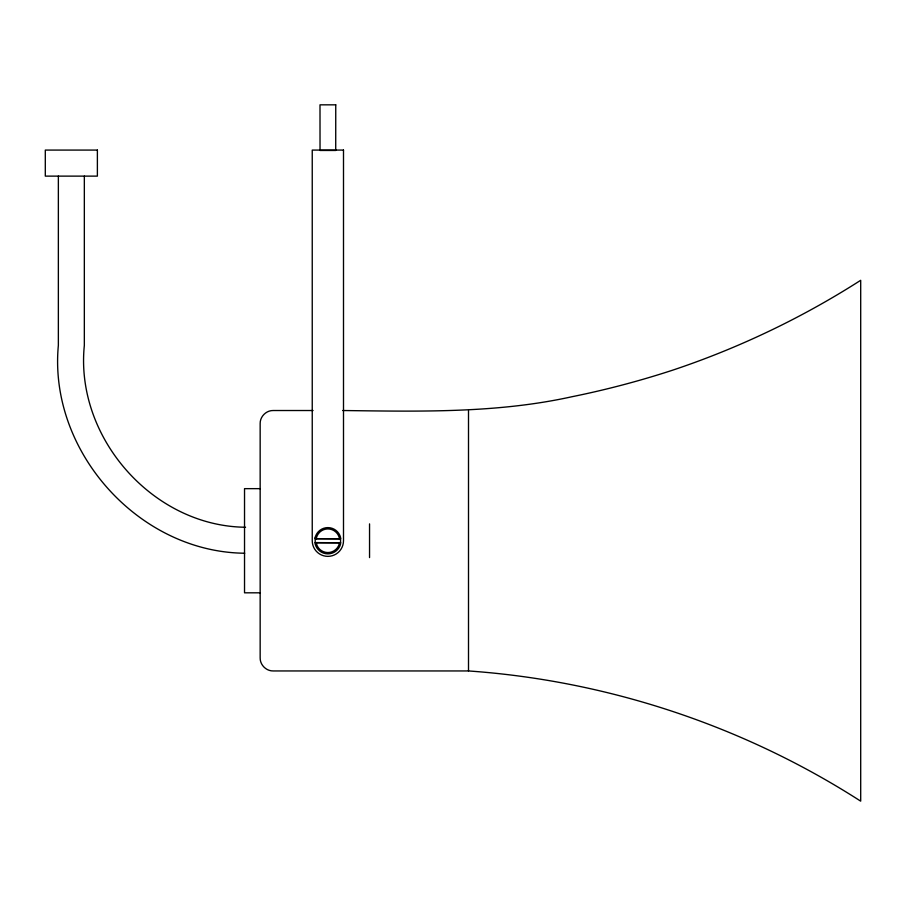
<?xml version="1.0" encoding="UTF-8"?>
<svg xmlns="http://www.w3.org/2000/svg" width="906" height="906" viewBox="0 0 906 906"><rect width="100%" height="100%" fill="white"/><g stroke="black" fill="none" stroke-linecap="round" stroke-linejoin="round"><path stroke-width="1.36" d="M316.307 538.866L316.466 537.677A11.812 11.812 0 0 1 339.286 537.677L339.444 538.866L340.724 538.696L315.016 538.696L339.444 538.866M339.444 542.603L339.286 543.793A11.812 11.812 0 0 1 316.466 543.793L316.307 542.603L315.016 542.773L340.724 542.773L316.307 542.603M342.728 410.52C419.353 411.46 496.624 413.396 571.924 396.737C606.046 389.829 639.727 380.939 672.807 370.124C738.832 348.051 802.07 317.813 860.7 280.294L860.7 801.164C743.566 725.876 607.416 680.666 468.504 670.95L273.182 670.95C266.217 671.097 260.011 664.891 260.158 657.926L260.158 423.532C260.011 416.579 266.217 410.373 273.182 410.52L313.057 410.52M260.158 488.651L244.529 488.651L244.529 592.818L260.158 592.818M245.56 527.247C152.854 526.329 74.881 437.394 84.337 345.458L84.337 176.126M244.688 553.226C138.414 552.218 48.335 450.928 58.358 345.356L58.358 176.126M468.504 410.52L468.504 670.95M369.546 523.883L369.546 557.586M335.752 104.836L335.718 150.464L320.033 150.464L319.999 104.836L335.752 104.836M315.197 537.337L315.197 544.132A13.126 13.126 0 0 0 340.554 544.132L340.554 537.337A13.126 13.126 0 0 0 315.197 537.337M97.384 150.079L45.3 150.079L45.3 176.126L97.384 176.126L97.384 150.079M343.499 150.079L312.242 150.079L312.242 540.735A15.629 15.629 0 0 0 327.87 556.363A15.629 15.629 0 0 0 343.499 540.735L343.499 150.079"/></g></svg>
